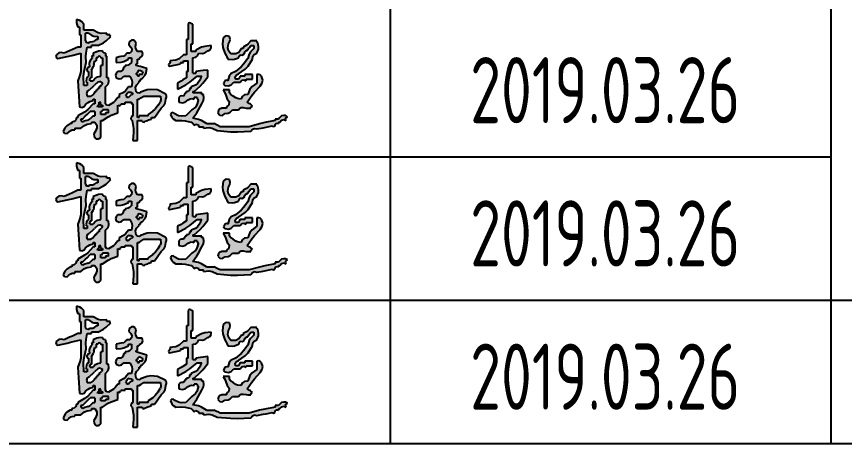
# Model space of a CAD drawing. Extents: x 4924227 to 5052693, y -485691 to -238224.
# Drawn here: x 5024355 to 5028112, y -357784 to -355847 of the extents above; entities that cross this region are included whole.
import ezdxf
from ezdxf.enums import TextEntityAlignment as Align

# ---------------------------------------------------------------- set-up
doc = ezdxf.new("R2010")
doc.units = 0
doc.header["$LTSCALE"] = 1000
doc.header["$MEASUREMENT"] = 0
doc.layers.get('0').update_dxf_attribs({"linetype": 'CONTINUOUS'})
doc.styles.add('AHD', font='sceie.shx', dxfattribs={"width": 0.7, "bigfont": 'sceic.shx'})

# ---------------------------------------------------------------- blocks, each defined once
blk = doc.blocks.new('韩超')
h = blk.add_hatch(color=256)
h.dxf.hatch_style = 1
h.paths.add_polyline_path([(0.787849, 0.514197), (0.777955, 0.527898), (0.77346, 0.562754), (0.78123, 0.586063), (0.805739, 0.61125), (0.805739, 0.625142), (0.819631, 0.625142), (0.818004, 0.635027), (0.823773, 0.643681), (0.833523, 0.64598), (0.860867, 0.674873), (0.870953, 0.696725), (0.875199, 0.736279), (0.836353, 0.74757), (0.816903, 0.753127), (0.777955, 0.764063), (0.777955, 0.777955), (0.791847, 0.777955), (0.791847, 0.819631), (0.801775, 0.820971), (0.80763, 0.824875), (0.812685, 0.833523), (0.832189, 0.847055), (0.839321, 0.866071), (0.833523, 0.889091), (0.791847, 0.889091), (0.776856, 0.916298), (0.7735, 0.934755), (0.777955, 0.965498), (0.770329, 0.984025), (0.756314, 0.993368), (0.736279, 0.993282), (0.716867, 0.977277), (0.713907, 0.950644), (0.729333, 0.930768), (0.740061, 0.911103), (0.737625, 0.891618), (0.722387, 0.875199), (0.694603, 0.875199), (0.683489, 0.864086), (0.677932, 0.858529), (0.666819, 0.847415), (0.638572, 0.845181), (0.624291, 0.842325), (0.597358, 0.833523), (0.597358, 0.791847), (0.643081, 0.794876), (0.666726, 0.800787), (0.708495, 0.819631), (0.708495, 0.833523), (0.736279, 0.833523), (0.736279, 0.791847), (0.718733, 0.774249), (0.705317, 0.767541), (0.680711, 0.764063), (0.680711, 0.750171), (0.666819, 0.750171), (0.658732, 0.72359), (0.639033, 0.708815), (0.61125, 0.708495), (0.596777, 0.690733), (0.592946, 0.675409), (0.597358, 0.652926), (0.623512, 0.642026), (0.64687, 0.646697), (0.666819, 0.666819), (0.722387, 0.666819), (0.738834, 0.631134), (0.742077, 0.608437), (0.736279, 0.569574), (0.708495, 0.569574), (0.682162, 0.535076), (0.663824, 0.519794), (0.625142, 0.500114), (0.625142, 0.47233), (0.61125, 0.47233), (0.589715, 0.441777), (0.574435, 0.428025), (0.54179, 0.409816), (0.527664, 0.400538), (0.510468, 0.403404), (0.500114, 0.416762), (0.500114, 0.569574), (0.524623, 0.594762), (0.532393, 0.618071), (0.527898, 0.652926), (0.514006, 0.652926), (0.514006, 0.847415), (0.500114, 0.847415), (0.500114, 0.875199), (0.486416, 0.877514), (0.478388, 0.883536), (0.47233, 0.896037), (0.438162, 0.892345), (0.420863, 0.888021), (0.388977, 0.875199), (0.388977, 0.847415), (0.375085, 0.847415), (0.379444, 0.836821), (0.376971, 0.826928), (0.368139, 0.819631), (0.356965, 0.793593), (0.353947, 0.778504), (0.354247, 0.750171), (0.337644, 0.741703), (0.330222, 0.726858), (0.333409, 0.708495), (0.347301, 0.708495), (0.347301, 0.666819), (0.332737, 0.655189), (0.327028, 0.643772), (0.326463, 0.625142), (0.32344, 0.619715), (0.327253, 0.612088), (0.333409, 0.61125), (0.333409, 0.583466), (0.305625, 0.583466), (0.302565, 0.667178), (0.306887, 0.710398), (0.326463, 0.791847), (0.3234, 0.8474), (0.32482, 0.875797), (0.333409, 0.930768), (0.375085, 0.930768), (0.375085, 0.94466), (0.430654, 0.94466), (0.482374, 0.970498), (0.50707, 0.987931), (0.548736, 1.028012), (0.542559, 1.028676), (0.538615, 1.036564), (0.54179, 1.041904), (0.514006, 1.041904), (0.514006, 1.055796), (0.462884, 1.052445), (0.433869, 1.058893), (0.388977, 1.08358), (0.305625, 1.08358), (0.305625, 1.139148), (0.281985, 1.161307), (0.266841, 1.170393), (0.236165, 1.180825), (0.238399, 1.152578), (0.241255, 1.138297), (0.250057, 1.111364), (0.263949, 1.111364), (0.263949, 1.041904), (0.277841, 1.041904), (0.277841, 0.930768), (0.250057, 0.930768), (0.200194, 0.90821), (0.175186, 0.897095), (0.125028, 0.875199), (0.097454, 0.881715), (0.078516, 0.877928), (0.055568, 0.861307), (0.050109, 0.847376), (0.0559, 0.8329), (0.06946, 0.826577), (0.152955, 0.845407), (0.194635, 0.855133), (0.277841, 0.875199), (0.277841, 0.708495), (0.266727, 0.675154), (0.261171, 0.658483), (0.250057, 0.625142), (0.255939, 0.530696), (0.258718, 0.483462), (0.263949, 0.388977), (0.286969, 0.38318), (0.305985, 0.390311), (0.319517, 0.409816), (0.344599, 0.428141), (0.359268, 0.435475), (0.388977, 0.444546), (0.388977, 0.458438), (0.40287, 0.458438), (0.40287, 0.416762), (0.388977, 0.416762), (0.340729, 0.364454), (0.31168, 0.341215), (0.250057, 0.305625), (0.250057, 0.291733), (0.236165, 0.291733), (0.231424, 0.268639), (0.217583, 0.254798), (0.194489, 0.250057), (0.194489, 0.236165), (0.180597, 0.236165), (0.148793, 0.216524), (0.134276, 0.200394), (0.118082, 0.166705), (0.127514, 0.14947), (0.152825, 0.145854), (0.166705, 0.159759), (0.185336, 0.17447), (0.198563, 0.17943), (0.222273, 0.180597), (0.222273, 0.194489), (0.277841, 0.194489), (0.311245, 0.220472), (0.333233, 0.229896), (0.375085, 0.236165), (0.375085, 0.250057), (0.40287, 0.250057), (0.420685, 0.221738), (0.422698, 0.197582), (0.409816, 0.166705), (0.396068, 0.142401), (0.398473, 0.118345), (0.416762, 0.097244), (0.43433, 0.097627), (0.444154, 0.100901), (0.458438, 0.111136), (0.458438, 0.263949), (0.47233, 0.263949), (0.524193, 0.298154), (0.552768, 0.312442), (0.61125, 0.333409), (0.61125, 0.40287), (0.621931, 0.39652), (0.637706, 0.404407), (0.639034, 0.416762), (0.680711, 0.416762), (0.680711, 0.430654), (0.736279, 0.430654), (0.736279, 0.416762), (0.750171, 0.416762), (0.750171, 0.305625), (0.735269, 0.297653), (0.731714, 0.276323), (0.743225, 0.263949), (0.754517, 0.192544), (0.755945, 0.155413), (0.750171, 0.083352), (0.791847, 0.083352), (0.791847, 0.263949), (0.833523, 0.263949), (0.837499, 0.253205), (0.852744, 0.249394), (0.861307, 0.257003), (0.883535, 0.265338), (0.894648, 0.269506), (0.916876, 0.277841), (0.916876, 0.291733), (0.94466, 0.291733), (0.969894, 0.324902), (0.982398, 0.341574), (1.007174, 0.375085), (1.032146, 0.402761), (1.041693, 0.421855), (1.04885, 0.458438), (1.055218, 0.477023), (1.053221, 0.491001), (1.041904, 0.50706), (0.972444, 0.54179), (0.910919, 0.546316), (0.877697, 0.541786), (0.819631, 0.520952), (0.805828, 0.5112)])
h.paths.add_polyline_path([(0.791847, 0.458438), (0.805739, 0.458438), (0.82241, 0.469551), (0.847415, 0.486222), (1.000228, 0.486222), (1.003038, 0.45197), (0.997988, 0.431769), (0.97939, 0.40287), (0.948039, 0.36501), (0.929334, 0.347744), (0.889091, 0.319517), (0.889091, 0.305625), (0.805739, 0.305625), (0.805739, 0.291733), (0.791847, 0.291733)], flags=16)
h.paths.add_polyline_path([(0.750171, 0.500114), (0.736279, 0.500114), (0.725165, 0.489), (0.719608, 0.483443), (0.708495, 0.47233), (0.694603, 0.47233), (0.694603, 0.486222), (0.688447, 0.48706), (0.684633, 0.494686), (0.687657, 0.500114), (0.701182, 0.516386), (0.715167, 0.52238), (0.736279, 0.520952), (0.736943, 0.514775), (0.744831, 0.510831), (0.750171, 0.514006)], flags=16)
h.paths.add_polyline_path([(0.791847, 0.666819), (0.793521, 0.674497), (0.785633, 0.682384), (0.777955, 0.680711), (0.777955, 0.694603), (0.791847, 0.694603), (0.792194, 0.70849), (0.806202, 0.718996), (0.819631, 0.715441), (0.833192, 0.709118), (0.838982, 0.694641), (0.833523, 0.680711), (0.805739, 0.680711), (0.805739, 0.666819)], flags=16)
h.paths.add_polyline_path([(0.527898, 0.361193), (0.527898, 0.333409), (0.517217, 0.339759), (0.501443, 0.331871), (0.500114, 0.319517), (0.458438, 0.319517), (0.458438, 0.347301), (0.466116, 0.345628), (0.474003, 0.353515), (0.47233, 0.361193)], flags=16)
h.paths.add_polyline_path([(0.47233, 0.40287), (0.47233, 0.388977), (0.430654, 0.388977), (0.42898, 0.396656), (0.436867, 0.404543), (0.444546, 0.40287), (0.444546, 0.430654), (0.458438, 0.430654), (0.452088, 0.419973), (0.459976, 0.404198)], flags=16)
h.paths.add_polyline_path([(0.47233, 0.604304), (0.464836, 0.588169), (0.458643, 0.580427), (0.444546, 0.569574), (0.444546, 0.555682), (0.430654, 0.555682), (0.432327, 0.548004), (0.42444, 0.540117), (0.416762, 0.54179), (0.416762, 0.527898), (0.40287, 0.527898), (0.39467, 0.507807), (0.386422, 0.49791), (0.368139, 0.486222), (0.333409, 0.486222), (0.327612, 0.509242), (0.334743, 0.528258), (0.354247, 0.54179), (0.384775, 0.569612), (0.400056, 0.583504), (0.430654, 0.61125), (0.446814, 0.616197), (0.458647, 0.614224)], flags=16)
h.paths.add_polyline_path([(0.458438, 0.666819), (0.426908, 0.659351), (0.410404, 0.649448), (0.388977, 0.625142), (0.361193, 0.625142), (0.354844, 0.635823), (0.362731, 0.651598), (0.375085, 0.652926), (0.375085, 0.722387), (0.390598, 0.753922), (0.396359, 0.771203), (0.40287, 0.805739), (0.416762, 0.805739), (0.416762, 0.833523), (0.430654, 0.833523), (0.434629, 0.844267), (0.449874, 0.848078), (0.458438, 0.840469), (0.459102, 0.834292), (0.466989, 0.830348), (0.47233, 0.833523), (0.47233, 0.764063), (0.458438, 0.764063)], flags=16)
h.paths.add_polyline_path([(0.40287, 0.347301), (0.40287, 0.305625), (0.388977, 0.305625), (0.360889, 0.27915), (0.342496, 0.268422), (0.305625, 0.257003), (0.294367, 0.254885), (0.286778, 0.256782), (0.277841, 0.263949), (0.277841, 0.277841), (0.291733, 0.277841), (0.319459, 0.305683), (0.333352, 0.319575), (0.361193, 0.347301)], flags=16)
h.paths.add_polyline_path([(0.430654, 1.000228), (0.416762, 1.000228), (0.39813, 0.985517), (0.384903, 0.980557), (0.361193, 0.97939), (0.347067, 0.970112), (0.329871, 0.972978), (0.319517, 0.986336), (0.319517, 1.055796), (0.347301, 1.055796), (0.376072, 1.035613), (0.395527, 1.029128), (0.430654, 1.028012)], flags=16)
h = blk.add_hatch(color=256)
h.dxf.hatch_style = 1
h.paths.add_polyline_path([(1.542018, 0.208381), (1.519791, 0.219494), (1.508677, 0.225051), (1.48645, 0.236165), (1.416989, 0.236165), (1.371255, 0.264232), (1.344642, 0.274582), (1.291961, 0.284787), (1.328443, 0.335457), (1.345237, 0.362046), (1.375313, 0.416762), (1.391241, 0.446575), (1.394603, 0.466747), (1.389205, 0.500114), (1.375313, 0.500114), (1.375313, 0.514006), (1.291961, 0.514006), (1.291961, 0.527898), (1.305853, 0.527898), (1.359796, 0.576664), (1.385101, 0.603375), (1.430881, 0.659873), (1.430881, 0.722387), (1.386427, 0.71683), (1.3642, 0.714052), (1.319745, 0.708495), (1.319745, 0.694603), (1.291961, 0.694603), (1.291961, 0.833523), (1.31926, 0.838693), (1.334923, 0.85044), (1.347529, 0.875199), (1.381781, 0.872389), (1.401982, 0.877439), (1.430881, 0.896037), (1.450883, 0.906123), (1.460131, 0.922307), (1.458666, 0.94466), (1.401114, 0.937345), (1.371819, 0.928557), (1.319745, 0.902983), (1.319745, 0.889091), (1.278069, 0.889091), (1.278069, 0.958552), (1.291961, 0.958552), (1.291961, 1.139148), (1.285806, 1.138304), (1.281086, 1.140664), (1.278069, 1.146094), (1.267308, 1.150023), (1.257931, 1.147679), (1.250285, 1.139148), (1.250285, 1.000228), (1.236393, 1.000228), (1.236393, 0.861307), (1.208609, 0.861307), (1.168183, 0.824416), (1.138053, 0.811024), (1.08358, 0.805739), (1.087939, 0.795145), (1.085465, 0.785252), (1.076634, 0.777955), (1.071121, 0.771113), (1.075065, 0.759282), (1.08358, 0.757117), (1.122533, 0.76519), (1.141984, 0.769358), (1.180825, 0.777955), (1.180825, 0.791847), (1.208609, 0.791847), (1.208609, 0.805739), (1.250285, 0.805739), (1.250285, 0.708495), (1.236393, 0.708495), (1.236393, 0.652926), (1.203973, 0.631977), (1.187234, 0.622213), (1.15304, 0.604304), (1.15304, 0.548736), (1.229739, 0.588318), (1.266619, 0.612432), (1.333637, 0.666819), (1.375313, 0.666819), (1.366995, 0.654381), (1.363975, 0.646831), (1.361421, 0.632088), (1.335054, 0.599814), (1.316435, 0.58585), (1.278069, 0.569574), (1.278069, 0.555682), (1.264177, 0.555682), (1.26415, 0.539965), (1.25211, 0.527924), (1.236393, 0.527898), (1.236393, 0.514006), (1.222501, 0.514006), (1.219217, 0.502022), (1.216226, 0.496039), (1.208609, 0.486222), (1.191149, 0.488205), (1.17971, 0.484393), (1.166932, 0.47233), (1.166932, 0.430654), (1.200708, 0.424307), (1.223469, 0.429997), (1.250285, 0.451492), (1.27048, 0.461183), (1.283894, 0.46286), (1.305853, 0.458438), (1.305853, 0.47233), (1.333637, 0.47233), (1.333637, 0.458438), (1.339793, 0.4576), (1.343606, 0.449973), (1.340583, 0.444546), (1.32937, 0.406076), (1.316213, 0.38634), (1.285015, 0.361193), (1.229447, 0.305625), (1.187056, 0.302553), (1.163204, 0.307323), (1.125256, 0.326463), (1.114566, 0.33576), (1.096818, 0.332211), (1.090526, 0.319517), (1.102438, 0.292491), (1.113943, 0.279343), (1.139148, 0.263949), (1.194983, 0.265062), (1.223561, 0.262204), (1.278069, 0.250057), (1.289183, 0.238943), (1.294739, 0.233386), (1.305853, 0.222273), (1.320568, 0.231877), (1.341519, 0.224893), (1.347529, 0.208381), (1.389205, 0.208381), (1.389205, 0.194489), (1.439628, 0.1998), (1.468259, 0.195028), (1.514234, 0.173651), (1.635959, 0.161998), (1.69773, 0.160594), (1.819859, 0.166705), (1.833779, 0.185933), (1.852296, 0.192877), (1.875427, 0.187543), (1.930995, 0.198656), (1.958779, 0.204213), (2.014348, 0.215327), (2.025534, 0.209917), (2.039748, 0.217024), (2.042132, 0.229219), (2.049428, 0.23805), (2.059322, 0.240524), (2.069916, 0.236165), (2.069916, 0.250057), (2.083808, 0.250057), (2.098401, 0.26772), (2.118188, 0.272666), (2.139376, 0.263949), (2.133917, 0.27788), (2.139708, 0.292356), (2.153268, 0.298679), (2.133073, 0.308371), (2.119659, 0.310047), (2.0977, 0.305625), (2.086586, 0.294512), (2.08103, 0.288955), (2.069916, 0.277841), (2.042132, 0.277841), (2.042132, 0.263949), (1.946785, 0.245868), (1.899372, 0.234712), (1.805967, 0.208381)])
h = blk.add_hatch(color=256)
h.dxf.hatch_style = 1
h.paths.add_polyline_path([(1.611478, 0.625142), (1.597547, 0.630601), (1.583071, 0.624811), (1.576748, 0.61125), (1.572819, 0.60049), (1.575163, 0.591112), (1.583694, 0.583466), (1.61855, 0.578971), (1.641859, 0.586741), (1.667046, 0.61125), (1.680938, 0.61125), (1.722615, 0.61125), (1.737208, 0.628913), (1.756995, 0.63386), (1.778183, 0.625142), (1.778183, 0.639034), (1.833751, 0.639034), (1.833751, 0.655705), (1.833751, 0.66404), (1.833751, 0.680711), (1.805967, 0.680711), (1.792075, 0.680711), (1.764291, 0.680711), (1.764291, 0.666819), (1.722615, 0.666819), (1.717058, 0.655705), (1.714279, 0.650148), (1.708723, 0.639034), (1.69483, 0.639034), (1.680938, 0.639034), (1.678868, 0.661339), (1.688455, 0.678116), (1.708723, 0.687657), (1.768692, 0.728785), (1.795922, 0.757527), (1.833751, 0.819631), (1.839429, 0.846829), (1.850907, 0.862133), (1.875427, 0.875199), (1.888443, 0.91196), (1.890032, 0.934206), (1.882373, 0.972444), (1.876196, 0.973108), (1.872252, 0.980995), (1.875427, 0.986336), (1.861535, 0.986336), (1.819859, 0.986336), (1.796859, 0.959188), (1.781933, 0.947248), (1.750399, 0.930768), (1.750399, 0.916876), (1.736507, 0.916876), (1.71031, 0.882162), (1.682751, 0.868382), (1.639262, 0.868253), (1.61591, 0.897042), (1.610049, 0.922442), (1.618424, 0.958552), (1.629264, 0.984285), (1.6309, 1.000642), (1.62537, 1.028012), (1.602888, 1.032424), (1.587563, 1.028593), (1.569802, 1.01412), (1.562035, 0.958817), (1.56513, 0.927869), (1.583694, 0.875199), (1.595758, 0.853473), (1.601336, 0.842318), (1.611478, 0.819631), (1.650742, 0.818134), (1.671448, 0.821092), (1.708723, 0.833523), (1.714279, 0.844637), (1.717058, 0.850194), (1.722615, 0.861307), (1.740978, 0.85812), (1.755823, 0.865542), (1.764291, 0.882145), (1.764955, 0.888322), (1.772842, 0.892266), (1.778183, 0.889091), (1.778183, 0.902983), (1.792075, 0.902983), (1.803189, 0.919654), (1.808745, 0.927989), (1.819859, 0.94466), (1.847643, 0.94466), (1.847643, 0.916876), (1.817381, 0.887163), (1.804962, 0.866982), (1.792075, 0.826577), (1.753545, 0.774398), (1.730689, 0.750113), (1.680938, 0.708495), (1.641359, 0.690689), (1.621854, 0.667284)])
h = blk.add_hatch(color=256)
h.dxf.hatch_style = 1
h.paths.add_polyline_path([(1.831635, 0.573795), (1.812227, 0.549535), (1.792075, 0.500114), (1.762292, 0.496094), (1.744726, 0.484384), (1.729561, 0.458438), (1.700075, 0.463546), (1.684975, 0.469586), (1.6601, 0.486222), (1.637668, 0.49978), (1.627728, 0.515685), (1.62537, 0.54179), (1.603143, 0.54179), (1.592029, 0.54179), (1.569802, 0.54179), (1.586675, 0.509854), (1.593737, 0.492906), (1.604532, 0.458438), (1.621804, 0.436498), (1.61886, 0.407063), (1.597586, 0.388977), (1.597586, 0.375085), (1.55591, 0.375085), (1.536306, 0.36578), (1.526798, 0.35437), (1.52118, 0.333409), (1.537185, 0.313997), (1.563818, 0.311038), (1.583694, 0.326463), (1.614401, 0.331156), (1.630976, 0.339443), (1.653154, 0.361193), (1.667046, 0.361193), (1.708723, 0.361193), (1.720352, 0.375758), (1.731769, 0.381467), (1.750399, 0.382031), (1.77782, 0.376762), (1.791938, 0.37535), (1.819859, 0.375085), (1.821199, 0.385013), (1.825102, 0.390868), (1.833751, 0.395924), (1.815429, 0.411271), (1.805589, 0.418299), (1.785129, 0.430654), (1.829593, 0.491137), (1.853312, 0.520437), (1.903211, 0.57652), (1.923495, 0.606919), (1.927312, 0.631729), (1.917103, 0.666819), (1.904326, 0.678881), (1.892887, 0.682694), (1.875427, 0.680711), (1.875427, 0.650148), (1.875427, 0.634867), (1.875427, 0.604304)])
for p, q in [((0.266841, 1.170393), (0.236165, 1.180825)), ((0.236165, 1.180825), (0.238399, 1.152578)), ((0.238399, 1.152578), (0.241255, 1.138297)), ((0.241255, 1.138297), (0.250057, 1.111364)), ((0.281985, 1.161307), (0.266841, 1.170393)), ((0.305625, 1.139148), (0.281985, 1.161307)), ((0.305625, 1.08358), (0.305625, 1.139148)), ((1.257931, 1.147679), (1.250285, 1.139148)), ((1.250285, 1.139148), (1.250285, 1.000228)), ((1.267308, 1.150023), (1.257931, 1.147679)), ((1.278069, 1.146094), (1.267308, 1.150023)), ((1.281086, 1.140664), (1.278069, 1.146094)), ((1.285806, 1.138304), (1.281086, 1.140664)), ((1.291961, 1.139148), (1.285806, 1.138304)), ((1.291961, 0.958552), (1.291961, 1.139148)), ((0.263949, 1.111364), (0.250057, 1.111364)), ((0.263949, 1.111364), (0.263949, 1.041904)), ((0.388977, 1.08358), (0.305625, 1.08358)), ((0.319517, 0.986336), (0.319517, 1.055796)), ((0.347301, 1.055796), (0.319517, 1.055796)), ((0.347301, 1.055796), (0.376072, 1.035613)), ((0.433869, 1.058893), (0.388977, 1.08358)), ((0.462884, 1.052445), (0.433869, 1.058893)), ((0.514006, 1.055796), (0.462884, 1.052445)), ((0.514006, 1.041904), (0.514006, 1.055796)), ((0.263949, 1.041904), (0.277841, 1.041904)), ((0.277841, 1.041904), (0.277841, 0.930768)), ((0.319517, 0.986336), (0.329871, 0.972978)), ((0.347067, 0.970112), (0.361193, 0.97939)), ((0.361193, 0.97939), (0.384903, 0.980557)), ((0.376072, 1.035613), (0.395527, 1.029128)), ((0.384903, 0.980557), (0.39813, 0.985517)), ((0.395527, 1.029128), (0.430654, 1.028012)), ((0.416762, 1.000228), (0.39813, 0.985517)), ((0.430654, 1.000228), (0.416762, 1.000228)), ((0.430654, 1.028012), (0.430654, 1.000228)), ((0.482374, 0.970498), (0.50707, 0.987931)), ((0.50707, 0.987931), (0.548736, 1.028012)), ((0.54179, 1.041904), (0.514006, 1.041904)), ((0.538615, 1.036564), (0.54179, 1.041904)), ((0.542559, 1.028676), (0.538615, 1.036564)), ((0.548736, 1.028012), (0.542559, 1.028676)), ((0.716867, 0.977277), (0.713907, 0.950644)), ((0.736279, 0.993282), (0.716867, 0.977277)), ((0.756314, 0.993368), (0.736279, 0.993282)), ((0.770329, 0.984025), (0.756314, 0.993368)), ((0.777955, 0.965498), (0.770329, 0.984025)), ((1.236393, 1.000228), (1.236393, 0.861307)), ((1.250285, 1.000228), (1.236393, 1.000228)), ((1.569802, 1.01412), (1.562035, 0.958817)), ((1.587563, 1.028593), (1.569802, 1.01412)), ((1.602888, 1.032424), (1.587563, 1.028593)), ((1.62537, 1.028012), (1.602888, 1.032424)), ((1.618424, 0.958552), (1.629264, 0.984285)), ((1.6309, 1.000642), (1.62537, 1.028012)), ((1.629264, 0.984285), (1.6309, 1.000642)), ((1.819859, 0.986336), (1.796859, 0.959188)), ((1.861535, 0.986336), (1.819859, 0.986336)), ((1.875427, 0.986336), (1.861535, 0.986336)), ((1.872252, 0.980995), (1.875427, 0.986336)), ((1.876196, 0.973108), (1.872252, 0.980995)), ((0.200194, 0.90821), (0.175186, 0.897095)), ((0.250057, 0.930768), (0.200194, 0.90821)), ((0.277841, 0.930768), (0.250057, 0.930768)), ((0.32482, 0.875797), (0.333409, 0.930768)), ((0.329871, 0.972978), (0.347067, 0.970112)), ((0.333409, 0.930768), (0.375085, 0.930768)), ((0.375085, 0.930768), (0.375085, 0.94466)), ((0.430654, 0.94466), (0.375085, 0.94466)), ((0.430654, 0.94466), (0.482374, 0.970498)), ((0.713907, 0.950644), (0.729333, 0.930768)), ((0.729333, 0.930768), (0.740061, 0.911103)), ((0.740061, 0.911103), (0.737625, 0.891618)), ((0.7735, 0.934755), (0.777955, 0.965498)), ((0.776856, 0.916298), (0.7735, 0.934755)), ((0.791847, 0.889091), (0.776856, 0.916298)), ((1.278069, 0.958552), (1.291961, 0.958552)), ((1.278069, 0.889091), (1.278069, 0.958552)), ((1.371819, 0.928557), (1.319745, 0.902983)), ((1.319745, 0.902983), (1.319745, 0.889091)), ((1.401114, 0.937345), (1.371819, 0.928557)), ((1.458666, 0.94466), (1.401114, 0.937345)), ((1.430881, 0.896037), (1.450883, 0.906123)), ((1.450883, 0.906123), (1.460131, 0.922307)), ((1.460131, 0.922307), (1.458666, 0.94466)), ((1.562035, 0.958817), (1.56513, 0.927869)), ((1.56513, 0.927869), (1.583694, 0.875199)), ((1.610049, 0.922442), (1.618424, 0.958552)), ((1.61591, 0.897042), (1.610049, 0.922442)), ((1.736507, 0.916876), (1.71031, 0.882162)), ((1.750399, 0.916876), (1.736507, 0.916876)), ((1.781933, 0.947248), (1.750399, 0.930768)), ((1.750399, 0.930768), (1.750399, 0.916876)), ((1.778183, 0.902983), (1.792075, 0.902983)), ((1.778183, 0.889091), (1.778183, 0.902983)), ((1.796859, 0.959188), (1.781933, 0.947248)), ((1.792075, 0.902983), (1.803189, 0.919654)), ((1.803189, 0.919654), (1.808745, 0.927989)), ((1.808745, 0.927989), (1.819859, 0.94466)), ((1.847643, 0.916876), (1.817381, 0.887163)), ((1.819859, 0.94466), (1.847643, 0.94466)), ((1.847643, 0.94466), (1.847643, 0.916876)), ((1.875427, 0.875199), (1.888443, 0.91196)), ((1.882373, 0.972444), (1.876196, 0.973108)), ((1.890032, 0.934206), (1.882373, 0.972444)), ((1.888443, 0.91196), (1.890032, 0.934206)), ((0.055568, 0.861307), (0.050109, 0.847376)), ((0.050109, 0.847376), (0.0559, 0.8329)), ((0.078516, 0.877928), (0.055568, 0.861307)), ((0.0559, 0.8329), (0.06946, 0.826577)), ((0.06946, 0.826577), (0.152955, 0.845407)), ((0.097454, 0.881715), (0.078516, 0.877928)), ((0.125028, 0.875199), (0.097454, 0.881715)), ((0.175186, 0.897095), (0.125028, 0.875199)), ((0.152955, 0.845407), (0.194635, 0.855133)), ((0.194635, 0.855133), (0.277841, 0.875199)), ((0.277841, 0.875199), (0.277841, 0.708495)), ((0.3234, 0.8474), (0.32482, 0.875797)), ((0.326463, 0.791847), (0.3234, 0.8474)), ((0.376971, 0.826928), (0.368139, 0.819631)), ((0.388977, 0.847415), (0.375085, 0.847415)), ((0.375085, 0.847415), (0.379444, 0.836821)), ((0.379444, 0.836821), (0.376971, 0.826928)), ((0.420863, 0.888021), (0.388977, 0.875199)), ((0.388977, 0.875199), (0.388977, 0.847415)), ((0.416762, 0.833523), (0.416762, 0.805739)), ((0.430654, 0.833523), (0.416762, 0.833523)), ((0.438162, 0.892345), (0.420863, 0.888021)), ((0.434629, 0.844267), (0.430654, 0.833523)), ((0.449874, 0.848078), (0.434629, 0.844267)), ((0.47233, 0.896037), (0.438162, 0.892345)), ((0.458438, 0.840469), (0.449874, 0.848078)), ((0.458438, 0.840469), (0.459102, 0.834292)), ((0.466989, 0.830348), (0.459102, 0.834292)), ((0.47233, 0.833523), (0.466989, 0.830348)), ((0.478388, 0.883536), (0.47233, 0.896037)), ((0.47233, 0.833523), (0.47233, 0.764063)), ((0.486416, 0.877514), (0.478388, 0.883536)), ((0.500114, 0.875199), (0.486416, 0.877514)), ((0.500114, 0.875199), (0.500114, 0.847415)), ((0.514006, 0.847415), (0.500114, 0.847415)), ((0.514006, 0.652926), (0.514006, 0.847415)), ((0.624291, 0.842325), (0.597358, 0.833523)), ((0.597358, 0.833523), (0.597358, 0.791847)), ((0.638572, 0.845181), (0.624291, 0.842325)), ((0.666819, 0.847415), (0.638572, 0.845181)), ((0.677932, 0.858529), (0.666819, 0.847415)), ((0.683489, 0.864086), (0.677932, 0.858529)), ((0.694603, 0.875199), (0.683489, 0.864086)), ((0.722387, 0.875199), (0.694603, 0.875199)), ((0.708495, 0.833523), (0.736279, 0.833523)), ((0.708495, 0.819631), (0.708495, 0.833523)), ((0.737625, 0.891618), (0.722387, 0.875199)), ((0.736279, 0.833523), (0.736279, 0.791847)), ((0.833523, 0.889091), (0.791847, 0.889091)), ((0.80763, 0.824875), (0.812685, 0.833523)), ((0.812685, 0.833523), (0.832189, 0.847055)), ((0.832189, 0.847055), (0.839321, 0.866071)), ((0.839321, 0.866071), (0.833523, 0.889091)), ((1.208609, 0.861307), (1.168183, 0.824416)), ((1.236393, 0.861307), (1.208609, 0.861307)), ((1.319745, 0.889091), (1.278069, 0.889091)), ((1.291961, 0.833523), (1.31926, 0.838693)), ((1.291961, 0.694603), (1.291961, 0.833523)), ((1.31926, 0.838693), (1.334923, 0.85044)), ((1.334923, 0.85044), (1.347529, 0.875199)), ((1.347529, 0.875199), (1.381781, 0.872389)), ((1.381781, 0.872389), (1.401982, 0.877439)), ((1.401982, 0.877439), (1.430881, 0.896037)), ((1.583694, 0.875199), (1.595758, 0.853473)), ((1.595758, 0.853473), (1.601336, 0.842318)), ((1.601336, 0.842318), (1.611478, 0.819631)), ((1.639262, 0.868253), (1.61591, 0.897042)), ((1.682751, 0.868382), (1.639262, 0.868253)), ((1.671448, 0.821092), (1.708723, 0.833523)), ((1.71031, 0.882162), (1.682751, 0.868382)), ((1.708723, 0.833523), (1.714279, 0.844637)), ((1.714279, 0.844637), (1.717058, 0.850194)), ((1.717058, 0.850194), (1.722615, 0.861307)), ((1.722615, 0.861307), (1.740978, 0.85812)), ((1.740978, 0.85812), (1.755823, 0.865542)), ((1.792075, 0.826577), (1.753545, 0.774398)), ((1.755823, 0.865542), (1.764291, 0.882145)), ((1.764291, 0.882145), (1.764955, 0.888322)), ((1.764955, 0.888322), (1.772842, 0.892266)), ((1.772842, 0.892266), (1.778183, 0.889091)), ((1.804962, 0.866982), (1.792075, 0.826577)), ((1.817381, 0.887163), (1.804962, 0.866982)), ((1.833751, 0.819631), (1.839429, 0.846829)), ((1.839429, 0.846829), (1.850907, 0.862133)), ((1.850907, 0.862133), (1.875427, 0.875199)), ((0.306887, 0.710398), (0.326463, 0.791847)), ((0.356965, 0.793593), (0.353947, 0.778504)), ((0.353947, 0.778504), (0.354247, 0.750171)), ((0.368139, 0.819631), (0.356965, 0.793593)), ((0.375085, 0.722387), (0.390598, 0.753922)), ((0.396359, 0.771203), (0.390598, 0.753922)), ((0.396359, 0.771203), (0.40287, 0.805739)), ((0.40287, 0.805739), (0.416762, 0.805739)), ((0.47233, 0.764063), (0.458438, 0.764063)), ((0.458438, 0.666819), (0.458438, 0.764063)), ((0.597358, 0.791847), (0.643081, 0.794876)), ((0.643081, 0.794876), (0.666726, 0.800787)), ((0.666726, 0.800787), (0.708495, 0.819631)), ((0.705317, 0.767541), (0.680711, 0.764063)), ((0.680711, 0.764063), (0.680711, 0.750171)), ((0.718733, 0.774249), (0.705317, 0.767541)), ((0.736279, 0.791847), (0.718733, 0.774249)), ((0.777955, 0.777955), (0.791847, 0.777955)), ((0.777955, 0.764063), (0.777955, 0.777955)), ((0.816903, 0.753127), (0.777955, 0.764063)), ((0.791847, 0.819631), (0.801775, 0.820971)), ((0.791847, 0.777955), (0.791847, 0.819631)), ((0.801775, 0.820971), (0.80763, 0.824875)), ((0.836353, 0.74757), (0.816903, 0.753127)), ((1.076634, 0.777955), (1.071121, 0.771113)), ((1.071121, 0.771113), (1.075065, 0.759282)), ((1.075065, 0.759282), (1.08358, 0.757117)), ((1.085465, 0.785252), (1.076634, 0.777955)), ((1.138053, 0.811024), (1.08358, 0.805739)), ((1.08358, 0.805739), (1.087939, 0.795145)), ((1.08358, 0.757117), (1.122533, 0.76519)), ((1.087939, 0.795145), (1.085465, 0.785252)), ((1.122533, 0.76519), (1.141984, 0.769358)), ((1.168183, 0.824416), (1.138053, 0.811024)), ((1.141984, 0.769358), (1.180825, 0.777955)), ((1.180825, 0.791847), (1.208609, 0.791847)), ((1.180825, 0.791847), (1.180825, 0.777955)), ((1.208609, 0.791847), (1.208609, 0.805739)), ((1.208609, 0.805739), (1.250285, 0.805739)), ((1.250285, 0.708495), (1.250285, 0.805739)), ((1.611478, 0.819631), (1.650742, 0.818134)), ((1.650742, 0.818134), (1.671448, 0.821092)), ((1.753545, 0.774398), (1.730689, 0.750113)), ((1.768692, 0.728785), (1.795922, 0.757527)), ((1.795922, 0.757527), (1.833751, 0.819631)), ((0.277841, 0.708495), (0.266727, 0.675154)), ((0.302565, 0.667178), (0.306887, 0.710398)), ((0.337644, 0.741703), (0.330222, 0.726858)), ((0.330222, 0.726858), (0.333409, 0.708495)), ((0.347301, 0.708495), (0.333409, 0.708495)), ((0.354247, 0.750171), (0.337644, 0.741703)), ((0.347301, 0.708495), (0.347301, 0.666819)), ((0.375085, 0.722387), (0.375085, 0.652926)), ((0.596777, 0.690733), (0.592946, 0.675409)), ((0.61125, 0.708495), (0.596777, 0.690733)), ((0.639033, 0.708815), (0.61125, 0.708495)), ((0.658732, 0.72359), (0.639033, 0.708815)), ((0.666819, 0.750171), (0.658732, 0.72359)), ((0.680711, 0.750171), (0.666819, 0.750171)), ((0.777955, 0.694603), (0.777955, 0.680711)), ((0.777955, 0.694603), (0.791847, 0.694603)), ((0.785633, 0.682384), (0.777955, 0.680711)), ((0.785633, 0.682384), (0.793521, 0.674497)), ((0.792194, 0.70849), (0.791847, 0.694603)), ((0.806202, 0.718996), (0.792194, 0.70849)), ((0.833523, 0.680711), (0.805739, 0.680711)), ((0.805739, 0.666819), (0.805739, 0.680711)), ((0.819631, 0.715441), (0.806202, 0.718996)), ((0.833192, 0.709118), (0.819631, 0.715441)), ((0.833192, 0.709118), (0.838982, 0.694641)), ((0.833523, 0.680711), (0.838982, 0.694641)), ((0.875199, 0.736279), (0.836353, 0.74757)), ((0.860867, 0.674873), (0.870953, 0.696725)), ((0.870953, 0.696725), (0.875199, 0.736279)), ((1.236393, 0.708495), (1.236393, 0.652926)), ((1.250285, 0.708495), (1.236393, 0.708495)), ((1.291961, 0.694603), (1.319745, 0.694603)), ((1.3642, 0.714052), (1.319745, 0.708495)), ((1.319745, 0.708495), (1.319745, 0.694603)), ((1.386427, 0.71683), (1.3642, 0.714052)), ((1.430881, 0.722387), (1.386427, 0.71683)), ((1.430881, 0.659873), (1.430881, 0.722387)), ((1.641359, 0.690689), (1.621854, 0.667284)), ((1.680938, 0.708495), (1.641359, 0.690689)), ((1.678868, 0.661339), (1.688455, 0.678116)), ((1.730689, 0.750113), (1.680938, 0.708495)), ((1.688455, 0.678116), (1.708723, 0.687657)), ((1.708723, 0.687657), (1.768692, 0.728785)), ((1.792075, 0.680711), (1.764291, 0.680711)), ((1.764291, 0.680711), (1.764291, 0.666819)), ((1.805967, 0.680711), (1.792075, 0.680711)), ((1.833751, 0.680711), (1.805967, 0.680711)), ((1.833751, 0.66404), (1.833751, 0.680711)), ((1.892887, 0.682694), (1.875427, 0.680711)), ((1.875427, 0.680711), (1.875427, 0.650148)), ((1.904326, 0.678881), (1.892887, 0.682694)), ((1.917103, 0.666819), (1.904326, 0.678881)), ((0.261171, 0.658483), (0.250057, 0.625142)), ((0.250057, 0.625142), (0.255939, 0.530696)), ((0.266727, 0.675154), (0.261171, 0.658483)), ((0.305625, 0.583466), (0.302565, 0.667178)), ((0.326463, 0.625142), (0.32344, 0.619715)), ((0.32344, 0.619715), (0.327253, 0.612088)), ((0.327028, 0.643772), (0.326463, 0.625142)), ((0.332737, 0.655189), (0.327028, 0.643772)), ((0.327253, 0.612088), (0.333409, 0.61125)), ((0.347301, 0.666819), (0.332737, 0.655189)), ((0.333409, 0.61125), (0.333409, 0.583466)), ((0.362731, 0.651598), (0.354844, 0.635823)), ((0.361193, 0.625142), (0.354844, 0.635823)), ((0.361193, 0.625142), (0.388977, 0.625142)), ((0.375085, 0.652926), (0.362731, 0.651598)), ((0.410404, 0.649448), (0.388977, 0.625142)), ((0.430654, 0.61125), (0.400056, 0.583504)), ((0.410404, 0.649448), (0.426908, 0.659351)), ((0.426908, 0.659351), (0.458438, 0.666819)), ((0.446814, 0.616197), (0.430654, 0.61125)), ((0.458647, 0.614224), (0.446814, 0.616197)), ((0.458647, 0.614224), (0.47233, 0.604304)), ((0.47233, 0.604304), (0.464836, 0.588169)), ((0.527898, 0.652926), (0.514006, 0.652926)), ((0.524623, 0.594762), (0.532393, 0.618071)), ((0.532393, 0.618071), (0.527898, 0.652926)), ((0.592946, 0.675409), (0.597358, 0.652926)), ((0.597358, 0.652926), (0.623512, 0.642026)), ((0.623512, 0.642026), (0.64687, 0.646697)), ((0.64687, 0.646697), (0.666819, 0.666819)), ((0.666819, 0.666819), (0.722387, 0.666819)), ((0.722387, 0.666819), (0.738834, 0.631134)), ((0.742077, 0.608437), (0.736279, 0.569574)), ((0.738834, 0.631134), (0.742077, 0.608437)), ((0.78123, 0.586063), (0.805739, 0.61125)), ((0.793521, 0.674497), (0.791847, 0.666819)), ((0.805739, 0.666819), (0.791847, 0.666819)), ((0.805739, 0.61125), (0.805739, 0.625142)), ((0.805739, 0.625142), (0.819631, 0.625142)), ((0.818004, 0.635027), (0.823773, 0.643681)), ((0.819631, 0.625142), (0.818004, 0.635027)), ((0.823773, 0.643681), (0.833523, 0.64598)), ((0.833523, 0.64598), (0.860867, 0.674873)), ((1.187234, 0.622213), (1.15304, 0.604304)), ((1.15304, 0.604304), (1.15304, 0.548736)), ((1.203973, 0.631977), (1.187234, 0.622213)), ((1.236393, 0.652926), (1.203973, 0.631977)), ((1.229739, 0.588318), (1.266619, 0.612432)), ((1.266619, 0.612432), (1.333637, 0.666819)), ((1.333637, 0.666819), (1.375313, 0.666819)), ((1.361421, 0.632088), (1.335054, 0.599814)), ((1.359796, 0.576664), (1.385101, 0.603375)), ((1.363975, 0.646831), (1.361421, 0.632088)), ((1.366995, 0.654381), (1.363975, 0.646831)), ((1.375313, 0.666819), (1.366995, 0.654381)), ((1.385101, 0.603375), (1.430881, 0.659873)), ((1.576748, 0.61125), (1.572819, 0.60049)), ((1.583071, 0.624811), (1.576748, 0.61125)), ((1.597547, 0.630601), (1.583071, 0.624811)), ((1.611478, 0.625142), (1.597547, 0.630601)), ((1.621854, 0.667284), (1.611478, 0.625142)), ((1.641859, 0.586741), (1.667046, 0.61125)), ((1.667046, 0.61125), (1.680938, 0.61125)), ((1.680938, 0.639034), (1.678868, 0.661339)), ((1.69483, 0.639034), (1.680938, 0.639034)), ((1.680938, 0.61125), (1.722615, 0.61125)), ((1.708723, 0.639034), (1.69483, 0.639034)), ((1.714279, 0.650148), (1.708723, 0.639034)), ((1.717058, 0.655705), (1.714279, 0.650148)), ((1.722615, 0.666819), (1.717058, 0.655705)), ((1.764291, 0.666819), (1.722615, 0.666819)), ((1.722615, 0.61125), (1.737208, 0.628913)), ((1.737208, 0.628913), (1.756995, 0.63386)), ((1.756995, 0.63386), (1.778183, 0.625142)), ((1.778183, 0.625142), (1.778183, 0.639034)), ((1.778183, 0.639034), (1.833751, 0.639034)), ((1.875427, 0.604304), (1.831635, 0.573795)), ((1.833751, 0.655705), (1.833751, 0.66404)), ((1.833751, 0.639034), (1.833751, 0.655705)), ((1.875427, 0.650148), (1.875427, 0.634867)), ((1.875427, 0.634867), (1.875427, 0.604304)), ((1.903211, 0.57652), (1.923495, 0.606919)), ((1.927312, 0.631729), (1.917103, 0.666819)), ((1.923495, 0.606919), (1.927312, 0.631729)), ((0.255939, 0.530696), (0.258718, 0.483462)), ((0.333409, 0.583466), (0.305625, 0.583466)), ((0.334743, 0.528258), (0.327612, 0.509242)), ((0.334743, 0.528258), (0.354247, 0.54179)), ((0.384775, 0.569612), (0.354247, 0.54179)), ((0.384775, 0.569612), (0.400056, 0.583504)), ((0.40287, 0.527898), (0.39467, 0.507807)), ((0.40287, 0.527898), (0.416762, 0.527898)), ((0.416762, 0.54179), (0.416762, 0.527898)), ((0.416762, 0.54179), (0.42444, 0.540117)), ((0.432327, 0.548004), (0.42444, 0.540117)), ((0.432327, 0.548004), (0.430654, 0.555682)), ((0.444546, 0.555682), (0.430654, 0.555682)), ((0.444546, 0.569574), (0.458643, 0.580427)), ((0.444546, 0.569574), (0.444546, 0.555682)), ((0.458643, 0.580427), (0.464836, 0.588169)), ((0.500114, 0.569574), (0.524623, 0.594762)), ((0.500114, 0.416762), (0.500114, 0.569574)), ((0.682162, 0.535076), (0.663824, 0.519794)), ((0.708495, 0.569574), (0.682162, 0.535076)), ((0.736279, 0.569574), (0.708495, 0.569574)), ((0.77346, 0.562754), (0.78123, 0.586063)), ((0.777955, 0.527898), (0.77346, 0.562754)), ((0.787849, 0.514197), (0.777955, 0.527898)), ((0.877697, 0.541786), (0.819631, 0.520952)), ((0.910919, 0.546316), (0.877697, 0.541786)), ((0.972444, 0.54179), (0.910919, 0.546316)), ((1.041904, 0.50706), (0.972444, 0.54179)), ((1.15304, 0.548736), (1.229739, 0.588318)), ((1.25211, 0.527924), (1.236393, 0.527898)), ((1.236393, 0.514006), (1.236393, 0.527898)), ((1.26415, 0.539965), (1.25211, 0.527924)), ((1.264177, 0.555682), (1.26415, 0.539965)), ((1.278069, 0.555682), (1.264177, 0.555682)), ((1.316435, 0.58585), (1.278069, 0.569574)), ((1.278069, 0.555682), (1.278069, 0.569574)), ((1.291961, 0.527898), (1.291961, 0.514006)), ((1.291961, 0.527898), (1.305853, 0.527898)), ((1.305853, 0.527898), (1.359796, 0.576664)), ((1.335054, 0.599814), (1.316435, 0.58585)), ((1.592029, 0.54179), (1.569802, 0.54179)), ((1.569802, 0.54179), (1.586675, 0.509854)), ((1.572819, 0.60049), (1.575163, 0.591112)), ((1.575163, 0.591112), (1.583694, 0.583466)), ((1.583694, 0.583466), (1.61855, 0.578971)), ((1.603143, 0.54179), (1.592029, 0.54179)), ((1.62537, 0.54179), (1.603143, 0.54179)), ((1.61855, 0.578971), (1.641859, 0.586741)), ((1.627728, 0.515685), (1.62537, 0.54179)), ((1.812227, 0.549535), (1.792075, 0.500114)), ((1.831635, 0.573795), (1.812227, 0.549535)), ((1.853312, 0.520437), (1.903211, 0.57652)), ((0.258718, 0.483462), (0.263949, 0.388977)), ((0.327612, 0.509242), (0.333409, 0.486222)), ((0.333409, 0.486222), (0.368139, 0.486222)), ((0.386422, 0.49791), (0.368139, 0.486222)), ((0.39467, 0.507807), (0.386422, 0.49791)), ((0.388977, 0.458438), (0.40287, 0.458438)), ((0.388977, 0.444546), (0.388977, 0.458438)), ((0.40287, 0.458438), (0.40287, 0.416762)), ((0.61125, 0.47233), (0.589715, 0.441777)), ((0.625142, 0.47233), (0.61125, 0.47233)), ((0.663824, 0.519794), (0.625142, 0.500114)), ((0.625142, 0.500114), (0.625142, 0.47233)), ((0.687657, 0.500114), (0.684633, 0.494686)), ((0.688447, 0.48706), (0.684633, 0.494686)), ((0.687657, 0.500114), (0.701182, 0.516386)), ((0.694603, 0.486222), (0.688447, 0.48706)), ((0.694603, 0.47233), (0.694603, 0.486222)), ((0.708495, 0.47233), (0.694603, 0.47233)), ((0.715167, 0.52238), (0.701182, 0.516386)), ((0.719608, 0.483443), (0.708495, 0.47233)), ((0.715167, 0.52238), (0.736279, 0.520952)), ((0.725165, 0.489), (0.719608, 0.483443)), ((0.725165, 0.489), (0.736279, 0.500114)), ((0.736279, 0.520952), (0.736943, 0.514775)), ((0.750171, 0.500114), (0.736279, 0.500114)), ((0.744831, 0.510831), (0.736943, 0.514775)), ((0.744831, 0.510831), (0.750171, 0.514006)), ((0.750171, 0.500114), (0.750171, 0.514006)), ((0.805828, 0.5112), (0.787849, 0.514197)), ((0.791847, 0.458438), (0.805739, 0.458438)), ((0.791847, 0.291733), (0.791847, 0.458438)), ((0.805739, 0.458438), (0.82241, 0.469551)), ((0.819631, 0.520952), (0.805828, 0.5112)), ((0.82241, 0.469551), (0.847415, 0.486222)), ((0.847415, 0.486222), (1.000228, 0.486222)), ((1.003038, 0.45197), (0.997988, 0.431769)), ((1.000228, 0.486222), (1.003038, 0.45197)), ((1.041693, 0.421855), (1.04885, 0.458438)), ((1.053221, 0.491001), (1.041904, 0.50706)), ((1.04885, 0.458438), (1.055218, 0.477023)), ((1.055218, 0.477023), (1.053221, 0.491001)), ((1.17971, 0.484393), (1.166932, 0.47233)), ((1.166932, 0.47233), (1.166932, 0.430654)), ((1.191149, 0.488205), (1.17971, 0.484393)), ((1.208609, 0.486222), (1.191149, 0.488205)), ((1.216226, 0.496039), (1.208609, 0.486222)), ((1.219217, 0.502022), (1.216226, 0.496039)), ((1.222501, 0.514006), (1.219217, 0.502022)), ((1.236393, 0.514006), (1.222501, 0.514006)), ((1.223469, 0.429997), (1.250285, 0.451492)), ((1.250285, 0.451492), (1.27048, 0.461183)), ((1.27048, 0.461183), (1.283894, 0.46286)), ((1.283894, 0.46286), (1.305853, 0.458438)), ((1.375313, 0.514006), (1.291961, 0.514006)), ((1.333637, 0.47233), (1.305853, 0.47233)), ((1.305853, 0.458438), (1.305853, 0.47233)), ((1.333637, 0.47233), (1.333637, 0.458438)), ((1.333637, 0.458438), (1.339793, 0.4576)), ((1.339793, 0.4576), (1.343606, 0.449973)), ((1.375313, 0.500114), (1.375313, 0.514006)), ((1.389205, 0.500114), (1.375313, 0.500114)), ((1.394603, 0.466747), (1.389205, 0.500114)), ((1.391241, 0.446575), (1.394603, 0.466747)), ((1.586675, 0.509854), (1.593737, 0.492906)), ((1.593737, 0.492906), (1.604532, 0.458438)), ((1.604532, 0.458438), (1.621804, 0.436498)), ((1.637668, 0.49978), (1.627728, 0.515685)), ((1.6601, 0.486222), (1.637668, 0.49978)), ((1.684975, 0.469586), (1.6601, 0.486222)), ((1.700075, 0.463546), (1.684975, 0.469586)), ((1.729561, 0.458438), (1.700075, 0.463546)), ((1.744726, 0.484384), (1.729561, 0.458438)), ((1.762292, 0.496094), (1.744726, 0.484384)), ((1.792075, 0.500114), (1.762292, 0.496094)), ((1.785129, 0.430654), (1.829593, 0.491137)), ((1.829593, 0.491137), (1.853312, 0.520437)), ((0.263949, 0.388977), (0.286969, 0.38318)), ((0.286969, 0.38318), (0.305985, 0.390311)), ((0.305985, 0.390311), (0.319517, 0.409816)), ((0.319517, 0.409816), (0.344599, 0.428141)), ((0.388977, 0.416762), (0.340729, 0.364454)), ((0.344599, 0.428141), (0.359268, 0.435475)), ((0.359268, 0.435475), (0.388977, 0.444546)), ((0.40287, 0.416762), (0.388977, 0.416762)), ((0.42898, 0.396656), (0.436867, 0.404543)), ((0.430654, 0.388977), (0.42898, 0.396656)), ((0.47233, 0.388977), (0.430654, 0.388977)), ((0.436867, 0.404543), (0.444546, 0.40287)), ((0.444546, 0.430654), (0.458438, 0.430654)), ((0.444546, 0.40287), (0.444546, 0.430654)), ((0.452088, 0.419973), (0.458438, 0.430654)), ((0.452088, 0.419973), (0.459976, 0.404198)), ((0.459976, 0.404198), (0.47233, 0.40287)), ((0.47233, 0.40287), (0.47233, 0.388977)), ((0.510468, 0.403404), (0.500114, 0.416762)), ((0.527664, 0.400538), (0.510468, 0.403404)), ((0.54179, 0.409816), (0.527664, 0.400538)), ((0.574435, 0.428025), (0.54179, 0.409816)), ((0.589715, 0.441777), (0.574435, 0.428025)), ((0.61125, 0.333409), (0.61125, 0.40287)), ((0.61125, 0.40287), (0.621931, 0.39652)), ((0.621931, 0.39652), (0.637706, 0.404407)), ((0.637706, 0.404407), (0.639034, 0.416762)), ((0.639034, 0.416762), (0.680711, 0.416762)), ((0.680711, 0.430654), (0.736279, 0.430654)), ((0.680711, 0.416762), (0.680711, 0.430654)), ((0.736279, 0.430654), (0.736279, 0.416762)), ((0.736279, 0.416762), (0.750171, 0.416762)), ((0.750171, 0.416762), (0.750171, 0.305625)), ((0.97939, 0.40287), (0.948039, 0.36501)), ((0.97939, 0.40287), (0.997988, 0.431769)), ((1.007174, 0.375085), (1.032146, 0.402761)), ((1.032146, 0.402761), (1.041693, 0.421855)), ((1.166932, 0.430654), (1.200708, 0.424307)), ((1.200708, 0.424307), (1.223469, 0.429997)), ((1.316213, 0.38634), (1.285015, 0.361193)), ((1.32937, 0.406076), (1.316213, 0.38634)), ((1.340583, 0.444546), (1.32937, 0.406076)), ((1.343606, 0.449973), (1.340583, 0.444546)), ((1.345237, 0.362046), (1.375313, 0.416762)), ((1.375313, 0.416762), (1.391241, 0.446575)), ((1.61886, 0.407063), (1.597586, 0.388977)), ((1.597586, 0.388977), (1.597586, 0.375085)), ((1.621804, 0.436498), (1.61886, 0.407063)), ((1.708723, 0.361193), (1.720352, 0.375758)), ((1.720352, 0.375758), (1.731769, 0.381467)), ((1.731769, 0.381467), (1.750399, 0.382031)), ((1.750399, 0.382031), (1.77782, 0.376762)), ((1.77782, 0.376762), (1.791938, 0.37535)), ((1.805589, 0.418299), (1.785129, 0.430654)), ((1.815429, 0.411271), (1.805589, 0.418299)), ((1.833751, 0.395924), (1.815429, 0.411271)), ((1.819859, 0.375085), (1.821199, 0.385013)), ((1.821199, 0.385013), (1.825102, 0.390868)), ((1.825102, 0.390868), (1.833751, 0.395924)), ((0.31168, 0.341215), (0.250057, 0.305625)), ((0.250057, 0.305625), (0.250057, 0.291733)), ((0.291733, 0.277841), (0.319459, 0.305683)), ((0.340729, 0.364454), (0.31168, 0.341215)), ((0.319459, 0.305683), (0.333352, 0.319575)), ((0.333352, 0.319575), (0.361193, 0.347301)), ((0.388977, 0.305625), (0.360889, 0.27915)), ((0.40287, 0.347301), (0.361193, 0.347301)), ((0.388977, 0.305625), (0.40287, 0.305625)), ((0.40287, 0.347301), (0.40287, 0.305625)), ((0.466116, 0.345628), (0.458438, 0.347301)), ((0.458438, 0.319517), (0.458438, 0.347301)), ((0.500114, 0.319517), (0.458438, 0.319517)), ((0.466116, 0.345628), (0.474003, 0.353515)), ((0.47233, 0.361193), (0.474003, 0.353515)), ((0.527898, 0.361193), (0.47233, 0.361193)), ((0.501443, 0.331871), (0.500114, 0.319517)), ((0.501443, 0.331871), (0.517217, 0.339759)), ((0.517217, 0.339759), (0.527898, 0.333409)), ((0.524193, 0.298154), (0.552768, 0.312442)), ((0.527898, 0.333409), (0.527898, 0.361193)), ((0.552768, 0.312442), (0.61125, 0.333409)), ((0.750171, 0.305625), (0.735269, 0.297653)), ((0.805739, 0.291733), (0.805739, 0.305625)), ((0.889091, 0.305625), (0.805739, 0.305625)), ((0.929334, 0.347744), (0.889091, 0.319517)), ((0.889091, 0.305625), (0.889091, 0.319517)), ((0.929334, 0.347744), (0.948039, 0.36501)), ((0.94466, 0.291733), (0.969894, 0.324902)), ((0.969894, 0.324902), (0.982398, 0.341574)), ((0.982398, 0.341574), (1.007174, 0.375085)), ((1.096818, 0.332211), (1.090526, 0.319517)), ((1.090526, 0.319517), (1.102438, 0.292491)), ((1.114566, 0.33576), (1.096818, 0.332211)), ((1.125256, 0.326463), (1.114566, 0.33576)), ((1.163204, 0.307323), (1.125256, 0.326463)), ((1.187056, 0.302553), (1.163204, 0.307323)), ((1.229447, 0.305625), (1.187056, 0.302553)), ((1.285015, 0.361193), (1.229447, 0.305625)), ((1.291961, 0.284787), (1.328443, 0.335457)), ((1.328443, 0.335457), (1.345237, 0.362046)), ((1.526798, 0.35437), (1.52118, 0.333409)), ((1.52118, 0.333409), (1.537185, 0.313997)), ((1.536306, 0.36578), (1.526798, 0.35437)), ((1.55591, 0.375085), (1.536306, 0.36578)), ((1.537185, 0.313997), (1.563818, 0.311038)), ((1.597586, 0.375085), (1.55591, 0.375085)), ((1.563818, 0.311038), (1.583694, 0.326463)), ((1.583694, 0.326463), (1.614401, 0.331156)), ((1.614401, 0.331156), (1.630976, 0.339443)), ((1.630976, 0.339443), (1.653154, 0.361193)), ((1.653154, 0.361193), (1.667046, 0.361193)), ((1.667046, 0.361193), (1.708723, 0.361193)), ((1.791938, 0.37535), (1.819859, 0.375085)), ((2.0977, 0.305625), (2.086586, 0.294512)), ((2.119659, 0.310047), (2.0977, 0.305625)), ((2.133073, 0.308371), (2.119659, 0.310047)), ((2.153268, 0.298679), (2.133073, 0.308371)), ((0.180597, 0.236165), (0.148793, 0.216524)), ((0.194489, 0.236165), (0.180597, 0.236165)), ((0.217583, 0.254798), (0.194489, 0.250057)), ((0.194489, 0.250057), (0.194489, 0.236165)), ((0.231424, 0.268639), (0.217583, 0.254798)), ((0.236165, 0.291733), (0.231424, 0.268639)), ((0.250057, 0.291733), (0.236165, 0.291733)), ((0.291733, 0.277841), (0.277841, 0.277841)), ((0.277841, 0.277841), (0.277841, 0.263949)), ((0.277841, 0.263949), (0.286778, 0.256782)), ((0.286778, 0.256782), (0.294367, 0.254885)), ((0.294367, 0.254885), (0.305625, 0.257003)), ((0.342496, 0.268422), (0.305625, 0.257003)), ((0.311245, 0.220472), (0.333233, 0.229896)), ((0.333233, 0.229896), (0.375085, 0.236165)), ((0.342496, 0.268422), (0.360889, 0.27915)), ((0.375085, 0.250057), (0.40287, 0.250057)), ((0.375085, 0.250057), (0.375085, 0.236165)), ((0.40287, 0.250057), (0.420685, 0.221738)), ((0.458438, 0.263949), (0.47233, 0.263949)), ((0.458438, 0.111136), (0.458438, 0.263949)), ((0.47233, 0.263949), (0.524193, 0.298154)), ((0.735269, 0.297653), (0.731714, 0.276323)), ((0.731714, 0.276323), (0.743225, 0.263949)), ((0.743225, 0.263949), (0.754517, 0.192544)), ((0.805739, 0.291733), (0.791847, 0.291733)), ((0.791847, 0.083352), (0.791847, 0.263949)), ((0.791847, 0.263949), (0.833523, 0.263949)), ((0.833523, 0.263949), (0.837499, 0.253205)), ((0.837499, 0.253205), (0.852744, 0.249394)), ((0.852744, 0.249394), (0.861307, 0.257003)), ((0.861307, 0.257003), (0.883535, 0.265338)), ((0.883535, 0.265338), (0.894648, 0.269506)), ((0.894648, 0.269506), (0.916876, 0.277841)), ((0.916876, 0.277841), (0.916876, 0.291733)), ((0.916876, 0.291733), (0.94466, 0.291733)), ((1.102438, 0.292491), (1.113943, 0.279343)), ((1.113943, 0.279343), (1.139148, 0.263949)), ((1.139148, 0.263949), (1.194983, 0.265062)), ((1.194983, 0.265062), (1.223561, 0.262204)), ((1.223561, 0.262204), (1.278069, 0.250057)), ((1.278069, 0.250057), (1.289183, 0.238943)), ((1.289183, 0.238943), (1.294739, 0.233386)), ((1.344642, 0.274582), (1.291961, 0.284787)), ((1.294739, 0.233386), (1.305853, 0.222273)), ((1.305853, 0.222273), (1.320568, 0.231877)), ((1.320568, 0.231877), (1.341519, 0.224893)), ((1.371255, 0.264232), (1.344642, 0.274582)), ((1.416989, 0.236165), (1.371255, 0.264232)), ((1.416989, 0.236165), (1.48645, 0.236165)), ((1.508677, 0.225051), (1.48645, 0.236165)), ((1.899372, 0.234712), (1.805967, 0.208381)), ((1.946785, 0.245868), (1.899372, 0.234712)), ((2.042132, 0.263949), (1.946785, 0.245868)), ((2.039748, 0.217024), (2.042132, 0.229219)), ((2.069916, 0.277841), (2.042132, 0.277841)), ((2.042132, 0.277841), (2.042132, 0.263949)), ((2.042132, 0.229219), (2.049428, 0.23805)), ((2.049428, 0.23805), (2.059322, 0.240524)), ((2.059322, 0.240524), (2.069916, 0.236165)), ((2.08103, 0.288955), (2.069916, 0.277841)), ((2.069916, 0.250057), (2.083808, 0.250057)), ((2.069916, 0.250057), (2.069916, 0.236165)), ((2.086586, 0.294512), (2.08103, 0.288955)), ((2.083808, 0.250057), (2.098401, 0.26772)), ((2.098401, 0.26772), (2.118188, 0.272666)), ((2.118188, 0.272666), (2.139376, 0.263949)), ((2.133917, 0.27788), (2.139708, 0.292356)), ((2.139376, 0.263949), (2.133917, 0.27788)), ((2.139708, 0.292356), (2.153268, 0.298679)), ((0.134276, 0.200394), (0.118082, 0.166705)), ((0.118082, 0.166705), (0.127514, 0.14947)), ((0.148793, 0.216524), (0.134276, 0.200394)), ((0.152825, 0.145854), (0.166705, 0.159759)), ((0.166705, 0.159759), (0.185336, 0.17447)), ((0.185336, 0.17447), (0.198563, 0.17943)), ((0.198563, 0.17943), (0.222273, 0.180597)), ((0.222273, 0.194489), (0.277841, 0.194489)), ((0.222273, 0.194489), (0.222273, 0.180597)), ((0.277841, 0.194489), (0.311245, 0.220472)), ((0.409816, 0.166705), (0.396068, 0.142401)), ((0.422698, 0.197582), (0.409816, 0.166705)), ((0.420685, 0.221738), (0.422698, 0.197582)), ((0.755945, 0.155413), (0.750171, 0.083352)), ((0.754517, 0.192544), (0.755945, 0.155413)), ((1.341519, 0.224893), (1.347529, 0.208381)), ((1.347529, 0.208381), (1.389205, 0.208381)), ((1.389205, 0.194489), (1.389205, 0.208381)), ((1.389205, 0.194489), (1.439628, 0.1998)), ((1.439628, 0.1998), (1.468259, 0.195028)), ((1.468259, 0.195028), (1.514234, 0.173651)), ((1.519791, 0.219494), (1.508677, 0.225051)), ((1.514234, 0.173651), (1.635959, 0.161998)), ((1.542018, 0.208381), (1.519791, 0.219494)), ((1.805967, 0.208381), (1.542018, 0.208381)), ((1.635959, 0.161998), (1.69773, 0.160594)), ((1.69773, 0.160594), (1.819859, 0.166705)), ((1.819859, 0.166705), (1.833779, 0.185933)), ((1.833779, 0.185933), (1.852296, 0.192877)), ((1.852296, 0.192877), (1.875427, 0.187543)), ((1.875427, 0.187543), (1.930995, 0.198656)), ((1.930995, 0.198656), (1.958779, 0.204213)), ((1.958779, 0.204213), (2.014348, 0.215327)), ((2.014348, 0.215327), (2.025534, 0.209917)), ((2.025534, 0.209917), (2.039748, 0.217024)), ((0.127514, 0.14947), (0.152825, 0.145854)), ((0.396068, 0.142401), (0.398473, 0.118345)), ((0.398473, 0.118345), (0.416762, 0.097244)), ((0.416762, 0.097244), (0.43433, 0.097627)), ((0.43433, 0.097627), (0.444154, 0.100901)), ((0.444154, 0.100901), (0.458438, 0.111136)), ((0.750171, 0.083352), (0.791847, 0.083352))]:
    blk.add_line(p, q)

msp = doc.modelspace()

# ---------------------------------------------------------------- linework, layer by layer
for p, q in [((5026051.5, -357783.9), (5026051.5, -354533.9)), ((5026051.5, -357783.9), (5026051.5, -354533.9)), ((5028051.5, -357783.9), (5028051.5, -354533.9)), ((5028051.5, -357783.9), (5028051.5, -354533.9)), ((5022551.5, -356483.9), (5028051.5, -356483.9)), ((5022551.5, -357133.9), (5028051.5, -357133.9)), ((5028051.5, -357133.9), (5040551.5, -357133.9)), ((5022551.5, -357783.9), (5040551.5, -357783.9))]:
    msp.add_line(p, q)

# ---------------------------------------------------------------- block references
at = {"xscale": 500, "yscale": 500, "zscale": 500}
for p in [(5024508.5, -356451), (5024508.5, -357101), (5024508.5, -357751)]:
    msp.add_blockref('韩超', p, dxfattribs=at)

# ---------------------------------------------------------------- texts
at = {"style": 'AHD', "width": 0.8}
for p in [(5027026.3, -356180.6), (5027026.3, -356830.6), (5027026.3, -357480.6)]:
    msp.add_text('2019.03.26', height=300, dxfattribs=at).set_placement(p, align=Align.MIDDLE)

doc.saveas('drawing.dxf')
